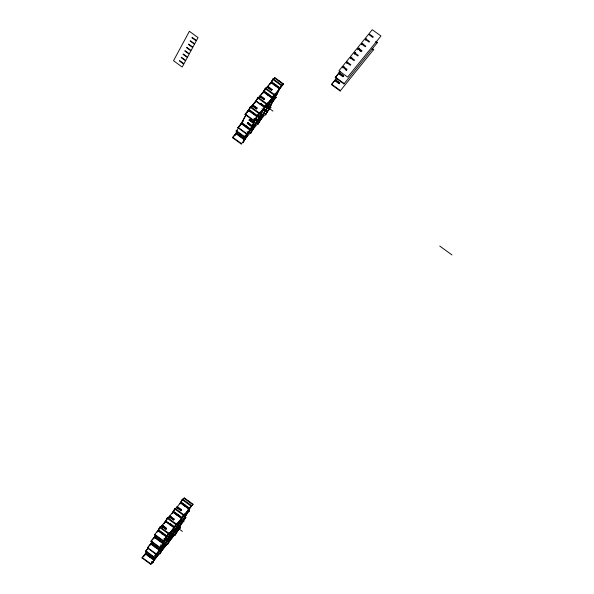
<?xml version="1.0" encoding="UTF-8"?>
<svg xmlns="http://www.w3.org/2000/svg" width="594" height="594" viewBox="0 0 594 594"><rect width="100%" height="100%" fill="white"/><g stroke="black" fill="none" stroke-linecap="round" stroke-linejoin="round"><path stroke-width="0.89" d="M269.342 106.489L270.79 107.536L271.013 107.128L241.216 144L232.529 137.697L236.041 133.227L244.721 139.538L246.748 136.063L245.307 135.009M236.1 131.066L236.323 130.658L245.003 136.962L244.787 137.377L236.1 131.066L238.84 127.688M274.695 96.547L276.143 97.594L276.358 97.186L246.569 134.058L237.882 127.755L241.394 123.285L250.074 129.596L252.101 126.121L247.765 122.965L247.988 122.557L252.324 125.713L251.863 126.284L247.52 123.129L247.297 123.537L251.641 126.693M273.723 78.972L274.814 77.621L283.501 83.932L253.705 120.805L245.025 114.493L245.248 114.085L248.537 110.031L257.217 116.342L259.244 112.867L250.557 106.556L247.015 112.853M234.697 135.729L237.333 130.828M239.976 125.921L246.131 114.486M235.157 135.157L237.362 131.066M240.444 125.349L246.161 114.724M247.483 112.273L250.557 106.556M252.071 105.806L252.287 105.398L256.63 108.553L256.408 108.962L252.071 105.806L250.972 107.165M252.754 104.826L257.098 107.982L256.875 108.39L252.532 105.235L256.044 100.772L264.709 107.098L266.743 103.616L258.056 97.312L254.952 102.784M252.754 106.875L253.631 105.235M255.42 102.213L258.056 97.312M259.578 96.547L259.801 96.139L264.137 99.295L263.922 99.703L259.578 96.547L257.93 98.582M260.261 95.567L264.605 98.723L264.382 99.131L260.046 95.976L263.55 91.513L272.238 97.817L274.265 94.342L265.585 88.031L262.474 93.51M262.503 93.755L265.585 88.031M251.863 126.284L253.423 123.381L249.079 120.226L249.302 119.817L249.77 119.246L254.113 122.394L253.645 122.973L249.302 119.817M252.873 113.187L252.65 113.595L253.341 112.608L253.118 113.023M249.079 120.226L249.77 119.246M267.085 87.288L267.307 86.88L271.651 90.036L271.428 90.444L267.085 87.288L263.795 91.35L272.483 97.654L268.666 104.447L267.218 103.393M267.775 86.308L272.111 89.464L271.896 89.872L267.552 86.717L271.064 82.247L279.744 88.558L281.771 85.083L273.092 78.772L269.988 84.251M270.894 82.856L273.092 78.772M260.387 103.92L260.15 104.351L260.848 103.349M273.5 79.381L274.814 77.621M241.216 144L241.439 143.592L232.751 137.281M246.569 134.058L246.792 133.65L238.105 127.339M253.705 120.805L283.501 83.932M267.894 94.661L267.671 95.077L268.362 94.09L268.139 94.505M248.069 133.323L246.51 136.226L248.537 132.752L247.089 131.697M248.292 132.915L249.851 130.012L241.179 123.693L237.882 127.755M253.645 122.973L257.454 116.179M255.427 119.654L256.994 116.751L248.314 110.439L245.025 114.493M246.748 136.063L245.188 138.966L236.509 132.655M248.76 132.336L250.319 129.433L241.639 123.121L243.288 121.094M252.101 126.121L250.542 129.024L241.862 122.713M252.324 125.713L253.89 122.81L249.547 119.654M254.113 122.394L255.672 119.491M257.677 115.771L259.244 112.867M275.401 85.402L275.185 85.818L275.868 84.831L275.646 85.239M255.569 124.079L254.002 126.982L256.036 123.5M255.791 123.663L257.351 120.76L254.225 118.444M257.432 115.295L259.6 116.877L257.573 120.352L255.405 118.778M248.997 109.452L259.355 117.04L261.39 113.558L259.942 112.511M259.697 112.674L261.145 113.721L264.954 106.935M262.927 110.41L264.493 107.507L255.821 101.18L252.532 105.235M250.549 129.655L251.997 130.702L250.438 133.605L252.465 130.131L251.017 129.076M256.252 123.092L257.818 120.188L255.65 118.614M259.6 116.877L258.041 119.78L255.866 118.199M259.355 117.04L261.39 113.558M261.145 113.721L263.172 110.246M265.176 106.519L266.743 103.616M278.935 81.185L279.158 80.777M268.198 105.16L276.886 94.312L268.198 105.16L266.751 104.113M263.09 114.798L261.531 117.701L263.558 114.226M263.313 114.39L264.879 111.486L262.704 109.912M264.954 106.022L267.129 107.596L265.095 111.078L261.947 108.784M266.661 108.175L260.618 103.779L260.833 103.371L266.884 107.759L268.443 104.856L266.996 103.809M270.448 101.136L272.015 98.233L263.335 91.922L260.046 95.976M260.328 116.491L261.776 117.538L260.209 120.441L258.761 119.394M263.781 113.818L265.34 110.915M265.563 110.499L267.129 107.596M266.884 107.759L268.911 104.284L267.463 103.23M270.693 100.973L269.134 103.876L267.686 102.821M274.265 94.342L272.698 97.245L264.018 90.934L267.307 86.88M267.835 107.232L269.282 108.279L267.255 111.761L263.394 108.925M269.037 108.442L271.064 104.967L269.037 108.442L267.59 107.395M277.962 91.877L279.522 88.974L270.842 82.663L267.552 86.717M269.282 108.279L267.716 111.182L265.548 109.608M278.207 91.714L276.641 94.617L275.193 93.562M281.771 85.083L280.212 87.986L271.525 81.675M372.252 48.411L373.7 49.465L340.154 90.971L331.474 84.66L334.986 80.19L339.323 83.346L339.1 83.761L334.764 80.606L334.986 80.19M376.047 41.372L377.494 42.419L343.948 83.925L335.261 77.621L338.773 73.151L343.117 76.307L342.894 76.715L338.55 73.559L338.773 73.151M339.1 83.761L339.568 83.182L335.224 80.034L336.546 78.267M342.894 76.715L343.362 76.143L339.018 72.988L340.332 71.228M339.568 83.182L339.79 82.774L335.447 79.618M343.362 76.143L343.577 75.735L339.241 72.579M340.154 90.971L340.377 90.555L331.69 84.251M343.948 83.925L344.164 83.516L335.484 77.205M373.7 49.465L373.485 49.874L372.037 48.827M377.494 42.419L377.272 42.835L375.824 41.78M179.061 526.373L180.509 527.427L180.286 527.836L150.713 564.3L142.033 557.989L142.256 557.58L145.545 553.526L154.225 559.838L156.252 556.363L154.685 559.266L146.005 552.947M183.858 521.205L184.073 520.797L154.284 557.669L145.597 551.366L148.017 548.247M184.415 516.431L185.863 517.485L185.64 517.894L156.066 554.358L147.386 548.047L147.609 547.638L150.898 543.584L159.578 549.896L161.605 546.421L160.038 549.324L151.359 543.005M187.986 509.801L189.427 510.855L159.638 547.727L150.95 541.424L151.173 541.008L154.462 536.954L163.142 543.265L165.169 539.79L163.61 542.693L154.93 536.382M154.522 534.793L154.744 534.385L163.424 540.689L163.209 541.104L154.522 534.793L158.034 530.323L166.714 536.642L168.741 533.16L160.061 526.856L156.95 532.328M144.194 556.029L146.837 551.121M149.911 545.403L152.116 541.32M153.43 538.869L155.635 534.778M144.661 555.449L146.859 551.366M150.817 544.015L152.138 541.557M153.898 538.29L155.658 535.023M157.417 531.756L160.061 526.856M165.912 529.261L166.127 528.853L161.791 525.697L161.568 526.106L165.912 529.261L166.595 528.274L162.251 525.126L162.028 525.534L166.372 528.69M162.251 527.168L163.135 525.534M164.011 523.901L167.56 517.604L176.24 523.915L174.673 526.819L170.337 523.663L169.646 524.651L170.129 524.057M162.281 527.413L163.157 525.779M164.479 523.329L167.56 517.604M173.418 520.002L173.641 519.594L169.297 516.438L169.075 516.847L173.418 520.002L173.886 519.431L174.101 519.015L169.765 515.859L169.542 516.275L173.886 519.431M169.773 517.894L170.656 516.26M171.978 513.803L175.082 508.33L183.761 514.642L182.202 517.545L173.515 511.234M172.438 513.231L175.082 508.33M149.881 556.675L149.658 557.09L150.349 556.103L150.126 556.519M155.234 546.732L155.012 547.148L155.702 546.161L155.48 546.577M180.925 510.743L181.148 510.328L176.804 507.179L176.589 507.588L180.925 510.743L181.393 510.172L181.615 509.756L177.272 506.6L177.049 507.016L181.393 510.172M179.923 503.727L182.588 499.071L191.275 505.375L189.709 508.286L181.029 501.975L184.318 497.921L192.998 504.224L163.209 541.104M179.952 503.972L182.588 499.071M170.114 524.071L170.337 523.663M184.318 497.921L184.095 498.329L192.775 504.64M150.713 564.3L180.509 527.427M154.284 557.669L154.507 557.261L145.82 550.95M156.066 554.358L185.863 517.485M159.638 547.727L159.86 547.319L151.173 541.008M177.175 515.369L177.858 514.389L177.175 515.369L177.636 514.798M154.559 555.472L156.007 556.526L157.566 553.623M157.789 553.207L159.355 550.304L150.676 543.993L147.386 548.047M142.033 557.989L145.322 553.935L154.002 560.246L152.435 563.149L152.903 562.577L154.462 559.674L145.782 553.363M156.007 556.526L158.034 553.044M158.256 552.635L159.816 549.732L151.136 543.421M150.95 541.424L154.247 537.362L162.919 543.681L161.36 546.584L161.828 546.005L163.387 543.102L154.707 536.79M157.811 530.739L166.491 537.05L164.924 539.953L166.959 536.479L158.279 530.16M168.741 533.16L167.181 536.063L158.501 529.751L161.791 525.697M165.065 544.371L163.506 547.274L165.533 543.8M165.288 543.963L166.855 541.06L165.407 540.005M176.24 523.915L174.213 527.39L165.54 521.064L162.028 525.534M165.756 543.391L167.315 540.488L165.867 539.434M188.439 501.485L188.654 501.069M172.809 534.689L174.376 531.786L172.928 530.732M183.761 514.642L181.734 518.116L173.054 511.805L169.542 516.275M173.277 534.11L174.844 531.207L173.396 530.16M180.101 525.839L178.534 528.742L180.569 525.267M180.324 525.43L181.883 522.52L180.435 521.473M191.275 505.375L189.241 508.858L180.561 502.546L177.049 507.016M180.784 524.851L182.351 521.948L180.903 520.901M189.427 510.855L189.211 511.263L187.763 510.216M250.096 108.101L252.287 105.398M256.511 100.193L259.801 96.139M249.874 108.516L248.775 109.868L259.14 117.449M272.401 80.739L271.31 82.091L279.989 88.395L276.173 95.189L274.725 94.134M232.529 137.697L235.825 133.635L244.498 139.954L242.939 142.857L244.966 139.375L236.286 133.063L237.385 131.712M256.408 108.962L257.098 107.982M263.922 99.703L264.605 98.723M271.428 90.444L272.111 89.464M247.297 123.537L247.988 122.557M253.423 123.381L253.89 122.81M245.003 136.962L264.026 113.513L244.787 137.377M261.776 117.538L259.741 121.02L258.293 119.966M342.99 67.946L344.089 66.595M346.748 63.32L347.846 61.969M350.505 58.687L351.596 57.336M354.254 54.061L355.353 52.71M358.011 49.428L359.11 48.077M361.768 44.802L362.867 43.444M365.518 40.169L366.617 38.818M335.261 77.621L338.55 73.559M339.018 72.988L340.117 71.636M350.831 58.42L351.93 57.069M354.588 53.794L355.68 52.443M357.788 49.837L358.887 48.485M331.474 84.66L334.764 80.606M335.224 80.034L336.872 78M339.53 74.725L340.629 73.374M343.117 76.307L343.577 75.735M339.323 83.346L339.79 82.774M165.785 520.901L169.297 516.438M174.614 509.882L176.804 507.179M169.951 517.864L171.042 516.513M145.597 551.366L148.344 547.98M166.127 528.853L166.595 528.274M173.641 519.594L174.101 519.015M181.148 510.328L181.615 509.756M163.424 540.689L192.998 504.224M359.459 50.483L360.907 51.53M345.166 69.528L346.614 70.575M274.599 78.029L283.279 84.341M272.624 79.351L281.311 85.655M274.97 93.971L276.418 95.025L274.391 98.5L275.958 95.597L274.51 94.55M265.117 88.61L273.797 94.914M271.629 100.193L273.069 101.24L274.636 98.337L272.609 101.819L271.161 100.765M271.406 100.601L272.854 101.656L270.819 105.131L272.386 102.227L270.938 101.173M266.973 103.698L268.421 104.752M257.596 97.884L266.275 104.195M268.057 106.816L269.505 107.87M269.253 108.442L272.921 111.108M265.176 105.613L267.345 107.187M267.367 107.804L268.815 108.858M265.325 110.016L267.5 111.598L265.466 115.073L267.033 112.169L263.172 109.333M260.165 112.103L261.605 113.15M259.474 113.083L260.922 114.137M250.096 107.128L258.776 113.439M439.753 246.065L451.967 254.945M257.655 114.887L259.823 116.461M258.538 119.802L259.986 120.857L257.959 124.332L259.526 121.428L258.078 120.374M253.764 119.015L255.205 120.07M245.248 114.085L253.928 120.396M251.24 128.668L252.688 129.722L254.247 126.819L252.22 130.294L250.772 129.247M249.458 131.987L250.898 133.034M244.839 135.588L246.287 136.635M182.128 499.643L190.808 505.954M180.806 502.383L189.486 508.694L187.459 512.169L189.026 509.266L180.338 502.955M184.689 513.862L186.137 514.909L187.704 512.006L185.677 515.488L184.229 514.434M184.474 514.27L185.922 515.317L183.888 518.8L185.454 515.896L184.006 514.842M174.614 508.902L183.301 515.213M184.192 516.839L185.64 517.894M173.292 511.642L181.979 517.953L179.952 521.428L181.512 518.525L172.832 512.214M181.125 520.485L182.573 521.539L184.133 518.636L182.106 522.111L180.658 521.064M177.183 523.121L178.631 524.168L180.197 521.265L178.163 524.747L176.715 523.693M176.96 523.529L178.408 524.584L176.381 528.059L177.948 525.155L176.5 524.101M167.092 518.183L175.772 524.487M178.839 526.781L180.286 527.836M178.757 528.742L182.417 531.407M167.233 521.955L174.458 527.227L172.423 530.709L173.99 527.806L165.325 521.48M175.772 530.427L177.22 531.481L178.779 528.578L176.752 532.053L175.304 531.006M175.549 530.843L176.997 531.89L174.97 535.372L176.529 532.469L175.082 531.415M173.611 529.744L175.059 530.798L176.626 527.895L174.599 531.37L173.151 530.323M171.607 533.471L173.054 534.526L171.027 538.001L172.594 535.097L171.146 534.043M169.661 532.395L171.109 533.449L172.668 530.546L170.641 534.021L169.193 532.966M169.439 532.803L170.886 533.858L168.859 537.332L170.419 534.429L168.971 533.382M159.593 527.427L168.273 533.739M168.258 539.686L169.706 540.74L171.272 537.837L169.245 541.312L167.798 540.265M168.043 540.102L169.49 541.149L167.456 544.631L169.023 541.728L167.575 540.674M166.09 539.025L167.538 540.072L169.104 537.169L167.07 540.651L165.629 539.597M163.944 538.327L165.392 539.382M160.38 544.958L161.828 546.005M160.736 548.967L162.184 550.014L163.751 547.111L161.717 550.593L160.276 549.539M160.514 549.376L161.962 550.43L159.935 553.905L161.501 551.002L160.053 549.947M147.609 547.638L156.289 553.95M155.027 554.9L156.474 555.947M151.455 561.523L152.903 562.577M142.256 557.58L150.935 563.892M189.367 31.304L173.522 60.722L182.21 67.033L183.769 64.13L179.433 60.974L179.648 60.566L183.992 63.721L185.558 60.818L181.215 57.663L181.437 57.247L185.781 60.402L187.34 57.499L182.997 54.344L183.219 53.935L187.563 57.091L189.122 54.188L184.786 51.032L185.001 50.624L189.345 53.779L190.912 50.869L186.568 47.72L186.791 47.305L191.134 50.46L192.694 47.557L188.35 44.401L188.573 43.993L192.916 47.149L194.476 44.246L190.139 41.09L190.355 40.682L194.698 43.837L196.265 40.927L191.921 37.778L192.144 37.363L196.48 40.518L198.047 37.615L189.367 31.304M240.384 136.382L240.162 136.798L240.852 135.811L240.384 136.39M245.738 126.44L245.515 126.856L246.206 125.869L245.73 126.448M158.806 540.109L158.583 540.525L159.274 539.538L158.798 540.109M162.377 533.479L162.147 533.895L162.838 532.907L162.37 533.486M184.905 505.702L184.682 506.11L185.365 505.13L184.905 505.702M342.226 66.736L338.936 70.797L347.624 77.101L380.947 36.011L372.267 29.7L368.978 33.754L373.314 36.91L372.854 37.481L368.51 34.333L365.221 38.387L369.565 41.543L369.097 42.115L364.753 38.959L361.464 43.013L365.807 46.169L365.34 46.74L361.004 43.592L357.714 47.646L362.05 50.802L361.59 51.374L357.246 48.218L353.957 52.272L358.301 55.428L357.833 55.999L353.489 52.851L350.2 56.905L354.544 60.061L354.076 60.633L349.74 57.477L346.451 61.538L350.787 64.687L350.326 65.266L345.983 62.11L342.693 66.164L347.037 69.32L346.569 69.892L342.226 66.736"/></g></svg>
